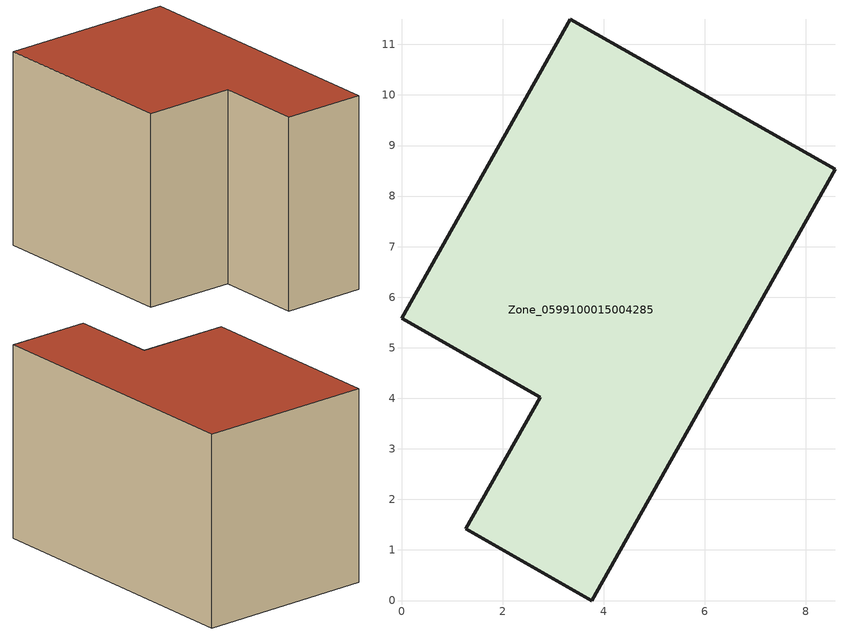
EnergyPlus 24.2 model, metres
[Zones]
Zone_0599100015004285
 floor ground (C_G): 3.34,11.49 8.57,8.53 3.77,0 1.27,1.42 2.75,4.03 0,5.58 z0.85
 wall outside (C_F): 8.57,8.53 3.34,11.49 0,5.58 2.75,4.03 1.27,1.42 3.77,0 8.57,8.53 z0.85:7.44
 roof outside (C_R): 3.77,0 8.57,8.53 3.34,11.49 0,5.58 2.75,4.03 1.27,1.42 z7.44
[BUILDING]
Pand.0599100015004285: North Axis=0; Terrain=City; Loads Convergence Tolerance Value=0.04; Temperature Convergence Tolerance Value=0.4; Solar Distribution=FullExterior; Maximum Number of Warmup Days=25; Minimum Number of Warmup Days=1
[Site:Location]
Rotterdam.The.Hague.AP_ZH_NLD Design_Conditions: Latitude=51.96; Longitude=4.45; Time Zone=1; Elevation=-4.5
[SITE:GROUNDTEMPERATURE:BUILDINGSURFACE]
18, 18, 18, 18, 18, 18, 18, 18, 18, 18, 18, 18
[MATERIAL] Thermal Absorptance=0.9; Solar Absorptance=0.7; Visible Absorptance=0.7
Name | Roughness | Thickness | Conductivity | Density | Specific Heat
G.TC.1946-1964 | MediumSmooth | 0.15 | 1 | 540 | 1210
F.TC.1946-1964 | Rough | 0.3 | 0.857143 | 1920 | 840
R.TC.1946-1964 | MediumRough | 0.2 | 0.235294 | 1500 | 1000
[CONSTRUCTION]
C_G: G.TC.1946-1964
C_F: F.TC.1946-1964
C_R: R.TC.1946-1964
[ZONE]
Zone_0599100015004285: Type=1; Multiplier=1; Ceiling Height=Autocalculate; Volume=Autocalculate; Floor Area=autocalculate; Part of Total Floor Area=Yes
[ZONEINFILTRATION:DESIGNFLOWRATE]
Infil_Zone_0599100015004285: Zone or ZoneList or Space or SpaceList=Zone_0599100015004285; Schedule=AlwaysOn; Design Flow Rate Calculation Method=Flow/Area; Flow Rate per Floor Area=0.003; Constant Term Coefficient=1; Temperature Term Coefficient=0; Velocity Term Coefficient=0; Velocity Squared Term Coefficient=0
[HVACTEMPLATE:ZONE:IDEALLOADSAIRSYSTEM]
Zone_0599100015004285: Maximum Heating Supply Air Temperature=50; Minimum Cooling Supply Air Temperature=13; Maximum Heating Supply Air Humidity Ratio=0.0156; Minimum Cooling Supply Air Humidity Ratio=0.0077; Heating Limit=NoLimit; Cooling Limit=NoLimit; Dehumidification Control Type=ConstantSensibleHeatRatio; Cooling Sensible Heat Ratio=0.7; Dehumidification Setpoint=60; Humidification Control Type=None; Humidification Setpoint=30; Outdoor Air Method=None; Outdoor Air Flow Rate per Person=0.00944; Outdoor Air Flow Rate per Zone Floor Area=0; Outdoor Air Flow Rate per Zone=0; Demand Controlled Ventilation Type=None; Outdoor Air Economizer Type=NoEconomizer; Heat Recovery Type=None; Sensible Heat Recovery Effectiveness=0.7; Latent Heat Recovery Effectiveness=0.65
[ZONECONTROL:THERMOSTAT]
ThermostatControl_Zone_0599100015004285: Zone or ZoneList=Zone_0599100015004285; Control Type Schedule=DualSetpointControlType; Control 1=Thermostat_Zone_0599100015004285; Temperature Difference Between Cutout And Setpoint=0
[THERMOSTATSETPOINT:DUALSETPOINT]
Thermostat_Zone_0599100015004285: Heating Setpoint Temperature Schedule=HeatingSetpoint_Zone_0599100015004285; Cooling Setpoint Temperature Schedule=CoolingSetpoint_Zone_0599100015004285
[SCHEDULE:COMPACT]
HeatingSetpoint_Zone_0599100015004285: Through: 12/31, For: AllDays, Until: 24:00, 21
CoolingSetpoint_Zone_0599100015004285: Through: 12/31, For: AllDays, Until: 24:00, 24
DualSetpointControlType: Through: 12/31, For: AllDays, Until: 24:00, 4
AlwaysOn: Through: 12/31, For: AllDays, Until: 24:00, 1
